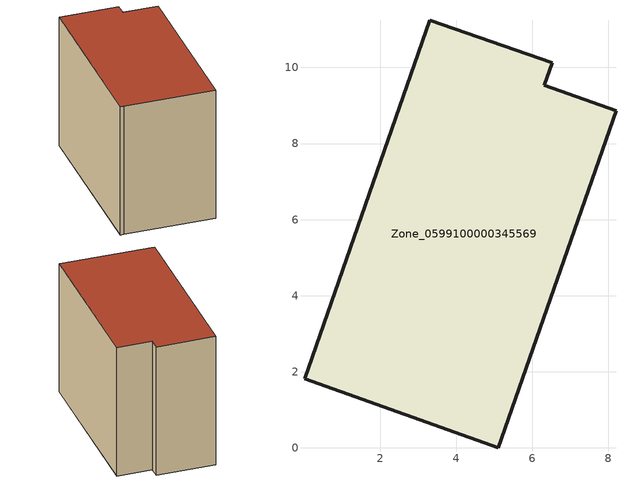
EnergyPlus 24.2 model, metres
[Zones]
Zone_0599100000345569
 floor ground (C_G): 0.2,1.75 0.01,1.81 3.31,11.24 6.52,10.13 6.31,9.53 8.2,8.87 5.11,0 z0
 wall outside (C_F): 5.11,0 8.2,8.87 6.31,9.53 6.52,10.13 3.31,11.24 0.01,1.81 0.2,1.75 5.11,0 z0:7.99
 roof outside (C_R): 0.01,1.81 0.2,1.75 5.11,0 8.2,8.87 6.31,9.53 6.52,10.13 3.31,11.24 z7.99
[BUILDING]
Pand.0599100000345569: North Axis=0; Terrain=City; Loads Convergence Tolerance Value=0.04; Temperature Convergence Tolerance Value=0.4; Solar Distribution=FullExterior; Maximum Number of Warmup Days=25; Minimum Number of Warmup Days=1
[Site:Location]
Rotterdam.The.Hague.AP_ZH_NLD Design_Conditions: Latitude=51.96; Longitude=4.45; Time Zone=1; Elevation=-4.5
[SITE:GROUNDTEMPERATURE:BUILDINGSURFACE]
18, 18, 18, 18, 18, 18, 18, 18, 18, 18, 18, 18
[MATERIAL] Thermal Absorptance=0.9; Solar Absorptance=0.7; Visible Absorptance=0.7
Name | Roughness | Thickness | Conductivity | Density | Specific Heat
G.TI.1992-2005 | MediumSmooth | 0.15 | 0.06 | 540 | 1210
F.TI.1992-2005 | Rough | 0.3 | 0.12 | 1920 | 840
R.TI.1992-2005 | MediumRough | 0.2 | 0.08 | 1500 | 1000
[CONSTRUCTION]
C_G: G.TI.1992-2005
C_F: F.TI.1992-2005
C_R: R.TI.1992-2005
[ZONE]
Zone_0599100000345569: Type=1; Multiplier=1; Ceiling Height=Autocalculate; Volume=Autocalculate; Floor Area=autocalculate; Part of Total Floor Area=Yes
[ZONEINFILTRATION:DESIGNFLOWRATE]
Infil_Zone_0599100000345569: Zone or ZoneList or Space or SpaceList=Zone_0599100000345569; Schedule=AlwaysOn; Design Flow Rate Calculation Method=Flow/Area; Flow Rate per Floor Area=0.0015; Constant Term Coefficient=1; Temperature Term Coefficient=0; Velocity Term Coefficient=0; Velocity Squared Term Coefficient=0
[HVACTEMPLATE:ZONE:IDEALLOADSAIRSYSTEM]
Zone_0599100000345569: Maximum Heating Supply Air Temperature=50; Minimum Cooling Supply Air Temperature=13; Maximum Heating Supply Air Humidity Ratio=0.0156; Minimum Cooling Supply Air Humidity Ratio=0.0077; Heating Limit=NoLimit; Cooling Limit=NoLimit; Dehumidification Control Type=ConstantSensibleHeatRatio; Cooling Sensible Heat Ratio=0.7; Dehumidification Setpoint=60; Humidification Control Type=None; Humidification Setpoint=30; Outdoor Air Method=None; Outdoor Air Flow Rate per Person=0.00944; Outdoor Air Flow Rate per Zone Floor Area=0; Outdoor Air Flow Rate per Zone=0; Demand Controlled Ventilation Type=None; Outdoor Air Economizer Type=NoEconomizer; Heat Recovery Type=None; Sensible Heat Recovery Effectiveness=0.7; Latent Heat Recovery Effectiveness=0.65
[ZONECONTROL:THERMOSTAT]
ThermostatControl_Zone_0599100000345569: Zone or ZoneList=Zone_0599100000345569; Control Type Schedule=DualSetpointControlType; Control 1=Thermostat_Zone_0599100000345569; Temperature Difference Between Cutout And Setpoint=0
[THERMOSTATSETPOINT:DUALSETPOINT]
Thermostat_Zone_0599100000345569: Heating Setpoint Temperature Schedule=HeatingSetpoint_Zone_0599100000345569; Cooling Setpoint Temperature Schedule=CoolingSetpoint_Zone_0599100000345569
[SCHEDULE:COMPACT]
HeatingSetpoint_Zone_0599100000345569: Through: 12/31, For: AllDays, Until: 24:00, 21
CoolingSetpoint_Zone_0599100000345569: Through: 12/31, For: AllDays, Until: 24:00, 24
DualSetpointControlType: Through: 12/31, For: AllDays, Until: 24:00, 4
AlwaysOn: Through: 12/31, For: AllDays, Until: 24:00, 1
